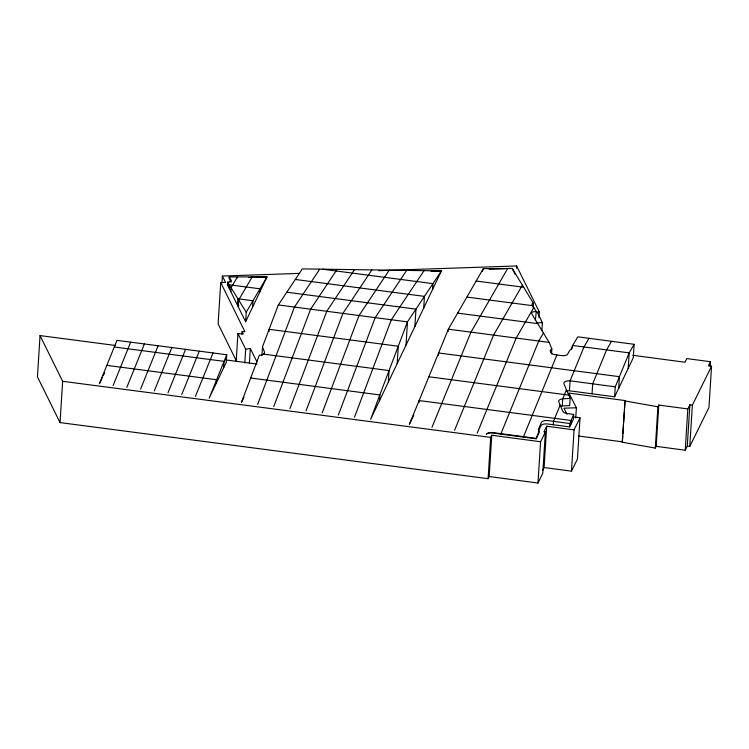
<?xml version="1.0" encoding="UTF-8"?>
<svg xmlns="http://www.w3.org/2000/svg" width="749" height="749" viewBox="0 0 749 749"><rect width="100%" height="100%" fill="white"/><g stroke="black" fill="none" stroke-linecap="round" stroke-linejoin="round"><path stroke-width="1.12" d="M115.43 345.467L40.043 335.589L37.45 376.878L60.042 422.595L488.095 478.686L489.172 476.533L491.775 435.244L540.591 441.751L545.366 431.995L543.933 431.798L546.704 426.228L574.071 429.87L580.026 417.802L573.453 416.921M60.042 422.595L62.644 381.297L40.043 335.589M299.45 273.394L222.387 276.035L225.543 282.41L220.721 282.57L218.118 323.868L236.122 360.428M221.957 282.916L222.387 276.035M216.414 382.973L216.62 379.752L106.835 365.362M231.076 282.233L229.082 278.179L229.157 276.924L267.028 276.877L245.635 321.733L227.406 284.704L227.911 282.083A5.72 1.863 4.5 0 0 229.306 281.896M223.642 367.825L224.054 361.364L114.269 346.984M229.025 288.009L229.231 284.779L260.006 288.814L259.8 292.035M226.732 354.754L226.245 362.366L209.186 398.131L226.732 354.754L116.956 340.364L99.402 383.75L102.295 377.683M230.823 291.661L231.067 287.747L237.452 276.915L237.386 277.898M238.229 306.697L238.65 299.965L252.244 276.896L252.207 277.392M236.197 361.037L237.929 333.502L243.238 334.063L242.077 331.76L244.895 331.676L220.721 282.57M241.936 334.054L242.077 331.76M245.635 321.733L246.234 312.193L267.028 276.877L248.79 277.505M244.811 362.975L245.681 349.203L237.929 333.502M252.572 307.193L252.975 300.742L237.91 298.767L237.499 305.218L238.847 305.395M249.389 363.377L250.325 348.463L245.681 349.203M261.944 355.616L262.496 346.787L278.328 304.946L302.334 268.891L441.414 270.913L370.624 419.29L407.475 321.873L441.414 270.913L430.947 271.269M268.966 331.629L269.116 329.307L398.262 346.225L397.167 363.649M379.471 400.743L379.837 394.938L250.69 378.011M388.319 382.196L389.049 370.577L263.451 354.118M406.014 345.102L407.475 321.873L278.328 304.946M414.862 326.555L415.967 309.131L286.811 292.213M423.719 308.008L424.449 296.389L295.293 279.471M419 402.503L419.122 400.565L571.113 420.489L570.869 424.355M432.566 289.46L432.931 283.656L322.538 269.191M438.474 355.298L438.614 352.976L619.432 376.672L618.702 388.282M448.23 331.395L448.37 329.186L483.32 268.601L512.25 268.488L533.307 303.13L533.045 307.212M483.32 268.601L482.281 271.531M488.095 478.686L490.698 437.388L491.775 435.244M500.8 434.074L538.774 341.029L543.418 332.977M516.501 268.254L516.641 265.961L378.854 270.67M523.373 437.079L556.881 354.951M533.307 303.13L533.222 303.158A5.711 1.901 4.4 0 0 531.996 304.094A5.72 1.91 4.4 0 0 532.099 304.656L536.275 311.547L535.357 320.506M538.943 317.67L539.299 311.93L516.641 265.961M541.892 330.674L542.398 322.65L537.173 312.005L539.299 311.93M536.153 438.38L492.898 432.594A5.683 2.753 2.7 0 0 486.363 434.242L486.363 434.242A5.664 2.322 3.6 0 1 492.861 433.016L536.125 438.783L539.037 431.031A5.702 2.753 2.8 0 1 538.494 430.254A5.73 2.771 2.7 0 1 538.503 429.186L541.34 422.53A5.683 2.753 2.7 0 1 548.006 420.61L569.83 423.531L573.678 414.422L567.19 413.551A5.674 2.743 2.7 0 1 562.771 411.267L558.773 401.941A5.702 2.762 2.7 0 1 559.054 400.359L559.896 399.694A5.73 2.771 2.7 0 1 561.113 399.189A5.702 2.762 2.7 0 1 562.611 398.88L570.111 398.356L569.652 405.621L562.162 405.921A5.692 2.331 3.6 0 0 560.673 406.145A5.711 2.341 3.6 0 0 559.831 406.389M536.125 438.783L539.083 432.735L539.186 431.162M489.172 476.533L537.988 483.039L540.591 441.751M545.366 431.995L542.772 473.284L537.988 483.039M542.725 470.306L544.102 467.526L546.704 426.228M551.554 353.434L551.835 348.959L549.129 342.387L531.584 313.503A5.692 1.901 4.4 0 1 535.919 311.547L536.275 311.547M553.277 424.73L553.492 421.35L560.14 405.125M562.265 405.911L562.705 398.871L566.441 389.752M566.693 390.819A5.664 2.322 3.6 0 1 569.427 390.791L570.101 380.82L583.977 346.956L588.957 338.314M572.489 347.676L572.629 345.467L577.797 336.825L634.122 344.306L633.279 357.732L614.639 396.801L569.474 390.791M538.381 431.049L541.153 425.479A5.674 2.322 3.6 0 1 547.791 424L569.615 426.902L569.83 423.531M573.678 414.422L573.369 419.281L569.615 426.902M544.102 467.526L571.468 471.168L574.071 429.87M575.728 418.082L576.384 407.756L568.894 393.075L625.031 400.556L624.46 409.731M580.026 417.802L577.423 459.09L571.468 471.168M592.056 393.787L592.684 383.825L606.578 349.914L611.54 341.31M614.639 396.801L615.266 386.84L629.179 352.873L634.122 344.306M632.802 355.288L684.998 362.244L686.824 358.584L710.455 361.72L708.423 365.83L711.55 366.242L692.366 405.134L689.876 404.816L687.835 408.935L658.783 405.059L656.19 446.348L655.309 448.099L622.269 442.219L625.031 400.556M622.269 442.219L622.794 436.115M622.943 433.821L623.514 424.646M623.664 422.352L624.31 412.025M628.205 368.358L629.179 352.873L572.629 345.467L571.131 348.997A5.711 2.762 2.7 0 1 569.82 350.232L567.405 354.614A5.664 2.743 2.7 0 1 561.6 355.578L555.29 354.736A5.674 2.743 2.7 0 1 550.843 352.433L550.393 351.365A5.72 2.771 2.7 0 1 550.927 349.549A5.664 2.743 2.7 0 1 551.536 349.118L551.835 348.959M655.309 448.099L657.903 406.801L658.783 405.059M656.19 446.348L685.232 450.224L687.835 408.935M685.232 450.224L687.273 446.114L689.876 404.816M687.273 446.114L689.763 446.432L692.366 405.134M710.164 366.308L710.455 361.72M711.55 366.242L708.957 407.531L689.763 446.432M257.619 404.479L294.469 307.062L319.72 269.144M273.76 406.595L310.62 309.178L337.106 269.397M289.9 408.711L326.761 311.294L354.492 269.649M306.051 410.827L342.902 313.41L371.869 269.902M322.192 412.942L359.043 315.526L389.255 270.155M338.333 415.058L375.193 317.642L406.641 270.408M354.483 417.174L391.334 319.757L424.028 270.661M113.127 385.548L130.672 342.162M126.853 387.345L144.398 343.96M140.569 389.143L158.114 345.757M154.294 390.941L171.839 347.555M168.019 392.738L185.565 349.352M181.745 394.536L199.281 351.15M195.461 396.333L213.006 352.957M431.967 427.323L470.971 332.144L507.682 268.507L512.25 268.488L515.228 274.518M454.568 430.291L493.572 335.103L522.39 285.163M477.169 433.25L516.173 338.071L533.812 307.483M103.259 375.661L104.71 372.637M243.931 397.213L241.468 402.363L259.285 355.279A5.664 2.987 2.1 0 0 262.833 354.502L263.199 354.286M413.869 414.927L409.366 424.365L448.37 329.186L549.129 342.387M571.515 349.249L572.498 347.255M263.536 354.062L264.06 353.556A5.777 3.043 2.1 0 0 264.378 351.815L262.496 346.787M229.325 281.896L229.728 281.793A5.664 1.844 4.5 0 0 230.701 281.418A5.72 1.863 4.5 0 0 231.207 280.21L229.157 276.924M227.406 284.704L227.752 284.676A5.711 2.341 3.6 0 0 228.248 284.601M576.384 407.756L563.903 408.224L566.956 414.197M536.527 322.847L542.398 322.65M489.078 269.284L505.35 268.722M476.149 281.025L523.654 287.251M466.889 297.072L532.736 305.704M457.63 313.129L537.726 323.624M428.868 376.775L568.725 395.098M225.599 359.913L256.907 364.014M62.644 381.297L490.698 437.388M615.266 386.84L570.101 380.82A5.692 2.753 2.7 0 0 563.857 383.628L570.111 398.356M624.863 400.93L657.903 406.801M578.902 436.049L622.438 441.844M227.565 282.101L246.234 312.193M550.787 351.777L551.807 353.846M250.325 348.463L257.038 362.076"/></g></svg>
